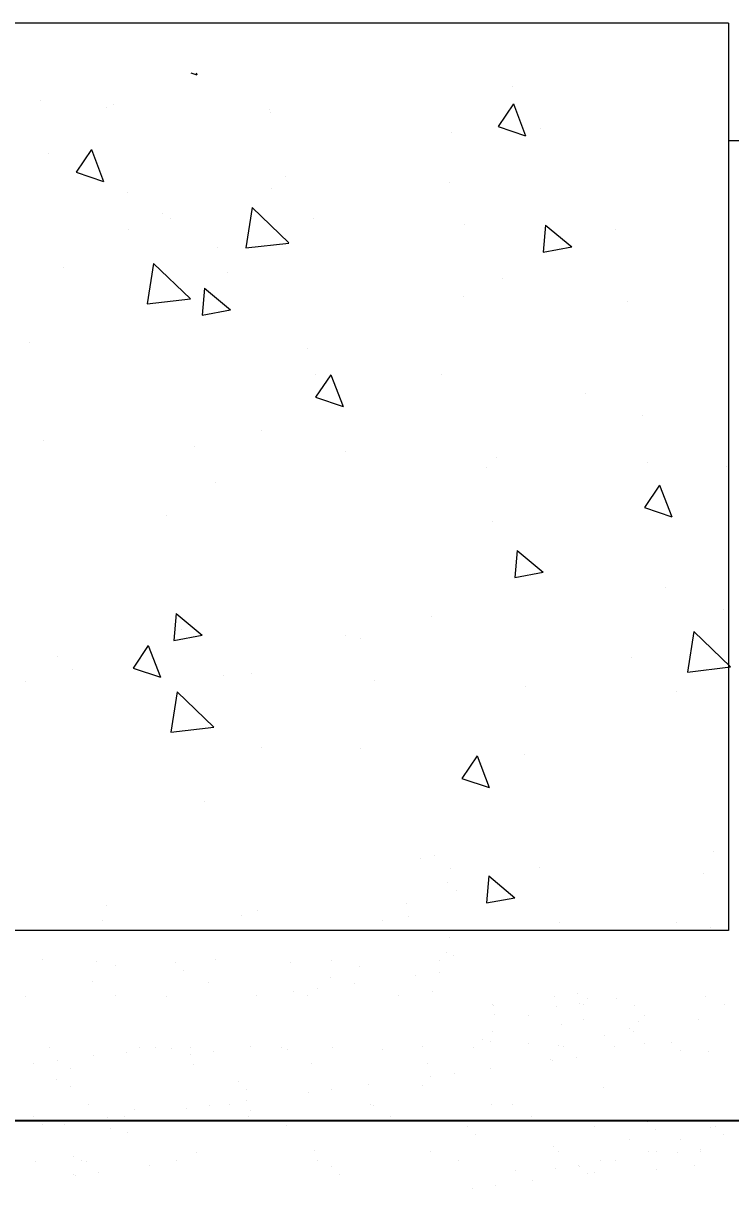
# Model space of a CAD drawing. Header units: millimetres. Extents: x 3165 to 3759, y 1184 to 1604.
# Drawn here: x 3272.53 to 3288.13, y 1379.19 to 1404.87 of the extents above; entities that cross this region are included whole.
import ezdxf

# ---------------------------------------------------------------- set-up
doc = ezdxf.new("R2010")
doc.units = ezdxf.units.MM
doc.layers.get('DEFPOINTS').update_dxf_attribs({"lineweight": 18})
doc.layers.add('1', color=1, linetype='Continuous', lineweight=18, true_color=0xff0000)
doc.layers.add('2', color=2, linetype='Continuous', lineweight=18, true_color=0xffff00)
doc.layers.add('LAYER2', color=2, linetype='Continuous', lineweight=25)
doc.styles.add('HZ', font='txt.shx', dxfattribs={"width": 0.67, "bigfont": 'hztxt.shx'})
doc.dimstyles.new('STANDARD$0', dxfattribs={"dimtxt": 3.5, "dimasz": 2.5, "dimexe": 1.25, "dimexo": 0.625, "dimtad": 1, "dimdec": 4, "dimdsep": 46, "dimtxsty": 'HZ', "dimcen": 2.5, "dimdle": 5, "dimadec": 0, "dimazin": 0, "dimtfac": 1, "dimtmove": 0, "dimatfit": 3, "dimfxl": 0, "dimtolj": 1, "dimlwd": -1, "dimlwe": -1, "dimarcsym": 0})

# ---------------------------------------------------------------- blocks, each defined once
blk = doc.blocks.new('*D55')
at = {"layer": 'DEFPOINTS', "color": 0, "transparency": 16777216}
for p in [(3348.238, 1398.036), (3268.739, 1396.54), (3348.238, 1380.685)]:
    blk.add_point(p, dxfattribs=at)
at = {"layer": 'LAYER2', "color": 0, "transparency": 16777216}
for p, q in [((3348.238, 1397.411), (3348.238, 1379.185)), ((3268.739, 1395.915), (3268.739, 1379.185)), ((3270.739, 1380.685), (3346.238, 1380.685))]:
    blk.add_line(p, q, dxfattribs=at)
for points in [[(3270.739, 1381.019), (3270.739, 1380.352), (3268.739, 1380.685)], [(3346.238, 1381.019), (3346.238, 1380.352), (3348.238, 1380.685)]]:
    blk.add_solid(points, dxfattribs=at)
at = {"layer": 'LAYER2', "color": 0, "transparency": 16777216, "insert": (3308.488, 1383.06), "char_height": 3.5, "attachment_point": 5, "style": 'HZ'}
blk.add_mtext('\\A1;846', dxfattribs=at)

msp = doc.modelspace()

# ---------------------------------------------------------------- linework, layer by layer
at = {"layer": '1'}
for p, q in [((3288.088, 1404.875), (3245.675, 1404.875)), ((3288.088, 1404.875), (3288.088, 1384.875)), ((3276.228, 1403.781), (3276.358, 1403.737)), ((3276.341, 1403.781), (3276.358, 1403.737)), ((3283.322, 1403.484), (3283.322, 1403.484)), ((3272.903, 1403.177), (3272.903, 1403.177)), ((3274.363, 1403.028), (3274.363, 1403.028)), ((3274.531, 1403.094), (3274.531, 1403.094)), ((3277.972, 1402.97), (3277.972, 1402.97)), ((3283.341, 1403.099), (3283.005, 1402.601)), ((3283.341, 1403.099), (3283.61, 1402.398)), ((3277.977, 1402.901), (3277.977, 1402.901)), ((3281.979, 1402.47), (3281.979, 1402.47)), ((3283.005, 1402.601), (3283.61, 1402.398)), ((3283.939, 1402.557), (3283.939, 1402.557)), ((3288.088, 1402.293), (3325.174, 1402.293)), ((3273.082, 1402.006), (3273.082, 1402.006)), ((3274.034, 1402.09), (3273.698, 1401.593)), ((3274.034, 1402.09), (3274.302, 1401.39)), ((3273.698, 1401.593), (3274.303, 1401.39)), ((3278.307, 1401.492), (3278.307, 1401.492)), ((3274.837, 1401.146), (3274.837, 1401.146)), ((3278.013, 1401.23), (3278.013, 1401.23)), ((3281.921, 1401.364), (3281.921, 1401.364)), ((3275.602, 1400.687), (3275.602, 1400.687)), ((3277.579, 1400.811), (3277.441, 1399.922)), ((3277.579, 1400.811), (3278.391, 1400.033)), ((3275.776, 1400.574), (3275.776, 1400.574)), ((3278.931, 1400.565), (3278.931, 1400.565)), ((3282.26, 1400.444), (3282.26, 1400.444)), ((3284.052, 1400.428), (3283.999, 1399.83)), ((3284.052, 1400.428), (3284.626, 1399.945)), ((3274.861, 1400.335), (3274.861, 1400.335)), ((3285.589, 1400.322), (3285.589, 1400.322)), ((3276.817, 1399.923), (3276.817, 1399.923)), ((3277.441, 1399.922), (3278.391, 1400.032)), ((3283.999, 1399.83), (3284.626, 1399.945)), ((3275.405, 1399.58), (3275.267, 1398.691)), ((3275.405, 1399.58), (3276.216, 1398.801)), ((3273.412, 1399.503), (3273.412, 1399.503)), ((3277.027, 1399.375), (3277.027, 1399.375)), ((3283.096, 1399.24), (3283.096, 1399.24)), ((3275.267, 1398.691), (3276.217, 1398.801)), ((3276.53, 1399.04), (3276.477, 1398.442)), ((3276.53, 1399.04), (3277.104, 1398.558)), ((3282.251, 1398.861), (3282.251, 1398.861)), ((3276.477, 1398.442), (3277.104, 1398.558)), ((3285.866, 1398.734), (3285.866, 1398.734)), ((3272.678, 1397.839), (3272.678, 1397.839)), ((3278.805, 1397.704), (3278.805, 1397.704)), ((3278.973, 1397.138), (3278.973, 1397.138)), ((3279.315, 1397.129), (3278.979, 1396.632)), ((3279.315, 1397.129), (3279.583, 1396.429)), ((3281.753, 1397.132), (3281.753, 1397.132)), ((3278.979, 1396.632), (3279.584, 1396.429)), ((3284.94, 1396.725), (3284.94, 1396.725)), ((3286.195, 1396.23), (3286.195, 1396.23)), ((3277.788, 1395.891), (3277.788, 1395.891)), ((3272.977, 1395.674), (3272.977, 1395.674)), ((3276.306, 1395.552), (3276.306, 1395.552)), ((3279.635, 1395.431), (3279.635, 1395.431)), ((3282.964, 1395.309), (3282.964, 1395.309)), ((3282.75, 1395.074), (3282.75, 1395.074)), ((3286.293, 1395.188), (3286.293, 1395.188)), ((3276.777, 1394.742), (3276.777, 1394.742)), ((3286.566, 1394.696), (3286.231, 1394.199)), ((3286.566, 1394.696), (3286.835, 1393.996)), ((3286.231, 1394.199), (3286.835, 1393.996)), ((3275.693, 1394.019), (3275.693, 1394.019)), ((3282.871, 1393.902), (3282.871, 1393.902)), ((3283.424, 1393.255), (3283.372, 1392.657)), ((3283.424, 1393.255), (3283.999, 1392.773)), ((3283.372, 1392.657), (3283.999, 1392.773)), ((3286.694, 1392.443), (3286.694, 1392.443)), ((3275.902, 1391.867), (3275.85, 1391.27)), ((3275.902, 1391.867), (3276.477, 1391.385)), ((3287.981, 1391.955), (3287.981, 1391.955)), ((3281.528, 1391.793), (3281.528, 1391.793)), ((3275.85, 1391.27), (3276.477, 1391.385)), ((3276.022, 1391.516), (3276.022, 1391.516)), ((3279.637, 1391.389), (3279.637, 1391.389)), ((3287.32, 1391.465), (3287.182, 1390.575)), ((3287.32, 1391.465), (3288.132, 1390.686)), ((3275.288, 1391.16), (3274.953, 1390.663)), ((3275.288, 1391.16), (3275.557, 1390.46)), ((3279.974, 1391.306), (3279.974, 1391.306)), ((3273.278, 1390.923), (3273.278, 1390.923)), ((3285.941, 1390.893), (3285.941, 1390.893)), ((3273.617, 1390.623), (3273.617, 1390.623)), ((3274.953, 1390.663), (3275.557, 1390.46)), ((3287.182, 1390.575), (3288.132, 1390.686)), ((3272.577, 1390.359), (3272.577, 1390.359)), ((3276.946, 1390.501), (3276.946, 1390.501)), ((3277.562, 1390.553), (3277.562, 1390.553)), ((3280.275, 1390.38), (3280.275, 1390.38)), ((3275.924, 1390.139), (3275.786, 1389.25)), ((3275.924, 1390.139), (3276.736, 1389.36)), ((3283.604, 1390.258), (3283.604, 1390.258)), ((3286.933, 1390.136), (3286.933, 1390.136)), ((3275.786, 1389.249), (3276.736, 1389.36)), ((3277.778, 1388.91), (3277.778, 1388.91)), ((3279.967, 1388.885), (3279.967, 1388.885)), ((3282.54, 1388.727), (3282.204, 1388.23)), ((3282.54, 1388.727), (3282.809, 1388.027)), ((3282.645, 1388.564), (3282.645, 1388.564)), ((3283.581, 1388.758), (3283.581, 1388.758)), ((3282.205, 1388.23), (3282.809, 1388.027)), ((3276.521, 1387.729), (3276.521, 1387.729)), ((3287.755, 1386.616), (3287.755, 1386.616)), ((3281.302, 1386.455), (3281.302, 1386.455)), ((3283.911, 1386.255), (3283.911, 1386.255)), ((3282.796, 1386.082), (3282.744, 1385.485)), ((3282.796, 1386.082), (3283.371, 1385.6)), ((3287.525, 1386.127), (3287.525, 1386.127)), ((3280.975, 1385.474), (3280.975, 1385.474)), ((3282.744, 1385.484), (3283.371, 1385.6)), ((3274.367, 1385.429), (3274.367, 1385.429)), ((3277.337, 1385.215), (3277.337, 1385.215)), ((3277.696, 1385.307), (3277.696, 1385.307)), ((3281.025, 1385.186), (3281.025, 1385.186)), ((3274.279, 1385.091), (3274.279, 1385.091)), ((3280.465, 1385.098), (3280.465, 1385.098)), ((3284.354, 1385.064), (3284.354, 1385.064)), ((3286.942, 1385.062), (3286.942, 1385.062)), ((3287.683, 1384.943), (3287.683, 1384.943)), ((3288.088, 1384.875), (3245.675, 1384.875)), ((3281.72, 1384.207), (3281.72, 1384.207)), ((3281.871, 1384.394), (3281.871, 1384.394)), ((3281.563, 1383.529), (3281.563, 1383.529))]:
    msp.add_line(p, q, dxfattribs=at)
at = {"layer": '2'}
for p, q in [((3288.037, 1395.109), (3288.037, 1395.109)), ((3281.596, 1386.529), (3281.596, 1386.529)), ((3281.963, 1386.249), (3281.963, 1386.249)), ((3281.891, 1385.928), (3281.891, 1385.928)), ((3282.075, 1385.76), (3282.075, 1385.76)), ((3281.93, 1384.718), (3281.93, 1384.718)), ((3272.952, 1384.241), (3272.952, 1384.241)), ((3274.15, 1384.204), (3274.15, 1384.204)), ((3275.878, 1384.173), (3275.878, 1384.173)), ((3276.767, 1384.237), (3276.767, 1384.237)), ((3278.434, 1384.182), (3278.434, 1384.182)), ((3279.326, 1384.225), (3279.326, 1384.225)), ((3282.026, 1384.322), (3282.026, 1384.322)), ((3274.558, 1384.102), (3274.558, 1384.102)), ((3276.063, 1384.004), (3276.063, 1384.004)), ((3279.939, 1384.085), (3279.939, 1384.085)), ((3281.705, 1383.954), (3281.705, 1383.954)), ((3274.058, 1383.747), (3274.058, 1383.747)), ((3276.616, 1383.735), (3276.616, 1383.735)), ((3279.317, 1383.832), (3279.317, 1383.832)), ((3279.826, 1383.706), (3279.826, 1383.706)), ((3281.185, 1383.885), (3281.185, 1383.885)), ((3272.582, 1383.424), (3272.582, 1383.424)), ((3274.57, 1383.439), (3274.57, 1383.439)), ((3275.696, 1383.43), (3275.696, 1383.43)), ((3277.684, 1383.444), (3277.684, 1383.444)), ((3278.493, 1383.531), (3278.493, 1383.531)), ((3278.81, 1383.436), (3278.81, 1383.436)), ((3279.013, 1383.599), (3279.013, 1383.599)), ((3280.798, 1383.45), (3280.798, 1383.45)), ((3284.237, 1383.426), (3284.237, 1383.426)), ((3284.757, 1383.494), (3284.757, 1383.494)), ((3287.585, 1383.415), (3287.585, 1383.415)), ((3282.878, 1383.247), (3282.878, 1383.247)), ((3282.905, 1383.229), (3282.905, 1383.229)), ((3284.285, 1383.2), (3284.285, 1383.2)), ((3284.805, 1383.269), (3284.805, 1383.269)), ((3284.893, 1383.243), (3284.893, 1383.243)), ((3284.967, 1383.381), (3284.967, 1383.381)), ((3285.618, 1383.376), (3285.618, 1383.376)), ((3286.019, 1383.234), (3286.019, 1383.234)), ((3288.007, 1383.249), (3288.007, 1383.249)), ((3282.927, 1383.021), (3282.927, 1383.021)), ((3283.684, 1383.012), (3283.684, 1383.012)), ((3284.876, 1382.925), (3284.876, 1382.925)), ((3286.242, 1382.999), (3286.242, 1382.999)), ((3287.434, 1382.912), (3287.434, 1382.912)), ((3282.871, 1382.64), (3282.871, 1382.64)), ((3284.391, 1382.812), (3284.391, 1382.812)), ((3285.896, 1382.715), (3285.896, 1382.715)), ((3285.985, 1382.646), (3285.985, 1382.646)), ((3286.095, 1382.867), (3286.095, 1382.867)), ((3282.651, 1382.475), (3282.651, 1382.475)), ((3282.837, 1382.436), (3282.837, 1382.436)), ((3283.678, 1382.392), (3283.678, 1382.392)), ((3285.352, 1382.572), (3285.352, 1382.572)), ((3286.236, 1382.38), (3286.236, 1382.38)), ((3286.838, 1382.401), (3286.838, 1382.401)), ((3273.114, 1382.287), (3273.114, 1382.287)), ((3274.091, 1382.127), (3274.091, 1382.127)), ((3274.803, 1382.184), (3274.803, 1382.184)), ((3275.102, 1382.301), (3275.102, 1382.301)), ((3275.449, 1382.306), (3275.449, 1382.306)), ((3275.802, 1382.274), (3275.802, 1382.274)), ((3276.21, 1382.137), (3276.21, 1382.137)), ((3276.228, 1382.293), (3276.228, 1382.293)), ((3276.73, 1382.205), (3276.73, 1382.205)), ((3277.543, 1382.312), (3277.543, 1382.312)), ((3278.216, 1382.307), (3278.216, 1382.307)), ((3278.36, 1382.262), (3278.36, 1382.262)), ((3279.343, 1382.298), (3279.343, 1382.298)), ((3280.465, 1382.257), (3280.465, 1382.257)), ((3281.331, 1382.313), (3281.331, 1382.313)), ((3282.457, 1382.304), (3282.457, 1382.304)), ((3284.341, 1382.338), (3284.341, 1382.338)), ((3284.445, 1382.318), (3284.445, 1382.318)), ((3285.571, 1382.31), (3285.571, 1382.31)), ((3287.023, 1382.232), (3287.023, 1382.232)), ((3287.654, 1382.205), (3287.654, 1382.205)), ((3272.757, 1381.952), (3272.757, 1381.952)), ((3273.278, 1382.02), (3273.278, 1382.02)), ((3276.278, 1381.921), (3276.278, 1381.921)), ((3278.895, 1381.955), (3278.895, 1381.955)), ((3281.453, 1381.942), (3281.453, 1381.942)), ((3284.154, 1382.04), (3284.154, 1382.04)), ((3284.202, 1382.019), (3284.202, 1382.019)), ((3284.723, 1382.088), (3284.723, 1382.088)), ((3273.577, 1381.824), (3273.577, 1381.824)), ((3281.51, 1381.665), (3281.51, 1381.665)), ((3282.031, 1381.734), (3282.031, 1381.734)), ((3282.844, 1381.841), (3282.844, 1381.841)), ((3273.273, 1381.583), (3273.273, 1381.583)), ((3273.568, 1381.431), (3273.568, 1381.431)), ((3277.275, 1381.549), (3277.275, 1381.549)), ((3277.459, 1381.38), (3277.459, 1381.38)), ((3279.339, 1381.379), (3279.339, 1381.379)), ((3280.152, 1381.486), (3280.152, 1381.486)), ((3281.335, 1381.46), (3281.335, 1381.46)), ((3285.337, 1381.426), (3285.337, 1381.426)), ((3277.46, 1381.132), (3277.46, 1381.132)), ((3278.819, 1381.311), (3278.819, 1381.311)), ((3273.97, 1381.033), (3273.97, 1381.033)), ((3274.988, 1380.932), (3274.988, 1380.932)), ((3276.127, 1380.956), (3276.127, 1380.956)), ((3276.647, 1381.025), (3276.647, 1381.025)), ((3277.084, 1381.039), (3277.084, 1381.039)), ((3277.546, 1380.92), (3277.546, 1380.92)), ((3280.198, 1381.044), (3280.198, 1381.044)), ((3280.247, 1381.017), (3280.247, 1381.017)), ((3282.865, 1381.05), (3282.865, 1381.05)), ((3283.313, 1381.05), (3283.313, 1381.05)), ((3272.764, 1380.769), (3272.764, 1380.769)), ((3272.948, 1380.6), (3272.948, 1380.6)), ((3273.435, 1380.602), (3273.435, 1380.602)), ((3273.956, 1380.67), (3273.956, 1380.67)), ((3274.269, 1380.671), (3274.269, 1380.671)), ((3274.392, 1380.764), (3274.392, 1380.764)), ((3274.769, 1380.777), (3274.769, 1380.777)), ((3277.506, 1380.77), (3277.506, 1380.77)), ((3278.329, 1380.582), (3278.329, 1380.582)), ((3280.62, 1380.776), (3280.62, 1380.776)), ((3283.734, 1380.781), (3283.734, 1380.781)), ((3286.29, 1380.656), (3286.29, 1380.656)), ((3287.794, 1380.558), (3287.794, 1380.558)), ((3274.453, 1380.502), (3274.453, 1380.502)), ((3274.837, 1380.43), (3274.837, 1380.43)), ((3282.33, 1380.548), (3282.33, 1380.548)), ((3282.515, 1380.379), (3282.515, 1380.379)), ((3285.138, 1380.551), (3285.138, 1380.551)), ((3286.474, 1380.487), (3286.474, 1380.487)), ((3287.696, 1380.538), (3287.696, 1380.538)), ((3287.978, 1380.389), (3287.978, 1380.389)), ((3284.217, 1380.113), (3284.217, 1380.113)), ((3285.909, 1380.278), (3285.909, 1380.278)), ((3287.035, 1380.269), (3287.035, 1380.269)), ((3287.478, 1380.052), (3287.478, 1380.052)), ((3272.796, 1379.791), (3272.796, 1379.791)), ((3273.64, 1379.897), (3273.64, 1379.897)), ((3273.818, 1379.802), (3273.818, 1379.802)), ((3275.91, 1379.797), (3275.91, 1379.797)), ((3276.341, 1379.994), (3276.341, 1379.994)), ((3278.958, 1380.028), (3278.958, 1380.028)), ((3279.024, 1379.803), (3279.024, 1379.803)), ((3281.516, 1380.015), (3281.516, 1380.015)), ((3282.138, 1379.808), (3282.138, 1379.808)), ((3284.343, 1379.995), (3284.343, 1379.995)), ((3285.252, 1379.814), (3285.252, 1379.814)), ((3285.6, 1379.805), (3285.6, 1379.805)), ((3286.331, 1380.009), (3286.331, 1380.009)), ((3286.499, 1380.006), (3286.499, 1380.006)), ((3286.958, 1379.984), (3286.958, 1379.984)), ((3287.457, 1380.001), (3287.457, 1380.001)), ((3273.922, 1379.783), (3273.922, 1379.783)), ((3274.2, 1379.553), (3274.2, 1379.553)), ((3275.323, 1379.705), (3275.323, 1379.705)), ((3279.324, 1379.67), (3279.324, 1379.67)), ((3283.385, 1379.582), (3283.385, 1379.582)), ((3284.266, 1379.629), (3284.266, 1379.629)), ((3284.787, 1379.698), (3284.787, 1379.698)), ((3284.788, 1379.681), (3284.788, 1379.681)), ((3285.124, 1379.552), (3285.124, 1379.552)), ((3286.49, 1379.613), (3286.49, 1379.613)), ((3287.344, 1379.69), (3287.344, 1379.69)), ((3273.631, 1379.504), (3273.631, 1379.504)), ((3273.679, 1379.484), (3273.679, 1379.484)), ((3279.509, 1379.502), (3279.509, 1379.502)), ((3283.766, 1379.373), (3283.766, 1379.373)), ((3284.972, 1379.512), (3284.972, 1379.512)), ((3282.432, 1379.197), (3282.432, 1379.197)), ((3282.953, 1379.266), (3282.953, 1379.266))]:
    msp.add_line(p, q, dxfattribs=at)
msp.add_open_spline([(3219.688, 1402.293), (3227.496, 1384.993), (3236.15, 1376.372), (3263.432, 1368.938), (3323.194, 1366.019), (3377.372, 1375.492), (3432.909, 1380.267), (3483.147, 1370.164), (3504.852, 1393.439), (3508.712, 1404.869)], degree=3, knots=[2.10121, 2.10121, 2.10121, 2.10121, 38.638665, 85.311573, 139.19871, 206.241661, 252.064735, 308.883122, 343.056278, 343.056278, 343.056278, 343.056278], dxfattribs=at)

# ---------------------------------------------------------------- dimensions: what is measured, and where the dimension line sits
at = {"layer": 'LAYER2'}
dim = msp.add_linear_dim(base=(3348.238, 1380.685), p1=(3268.739, 1396.54), p2=(3348.238, 1398.036), text='846', dimstyle='STANDARD$0', override={"dimtxt": 3.5, "dimasz": 2, "dimexe": 1.5, "dimdec": 2, "dimatfit": 0}, dxfattribs=at)
dim.commit()
dim.dimension.update_dxf_attribs({"geometry": '*D55', "text_midpoint": (3308.488, 1380.685), "dimtype": 160})

doc.saveas('drawing.dxf')
